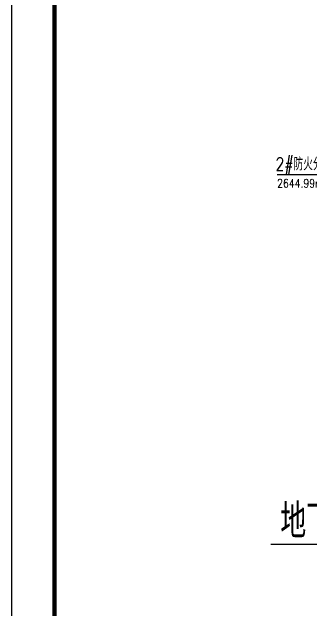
# Model space of a CAD drawing. Extents: x 634182 to 802382, y -1101880 to -864080.
# Drawn here: x 634182 to 648171, y -1065958 to -1037982 of the extents above; entities that cross this region are included whole.
import ezdxf

# ---------------------------------------------------------------- set-up
doc = ezdxf.new("R2010")
doc.units = 0
doc.header["$LTSCALE"] = 1000
doc.header["$MEASUREMENT"] = 0
doc.layers.get('0').update_dxf_attribs({"linetype": 'CONTINUOUS'})
for name, color, linetype in [('PUB_TEXT', 7, 'CONTINUOUS'), ('WALL', 191, 'CONTINUOUS'), ('防火分區线', 2, 'CONTINUOUS')]:
    doc.layers.add(name, color=color, linetype=linetype)
doc.styles.add('DIM_FONT', font='simplex.shx', dxfattribs={"width": 0.8})
doc.styles.add('HZTXT', font='simplex', dxfattribs={"width": 0.8, "bigfont": 'sfont'})
doc.styles.add('STK', font='romand.shx', dxfattribs={"width": 0.8, "bigfont": 'stk.shx'})

msp = doc.modelspace()

# ---------------------------------------------------------------- linework, layer by layer
at = {"ltscale": 1500}
msp.add_lwpolyline([(634181.846, -864080.129), (802381.846, -864080.129), (802381.846, -1101880.129), (634181.846, -1101880.129)], close=True, dxfattribs=at)
at = {"ltscale": 1500, "const_width": 200}
msp.add_lwpolyline([(636181.846, -869080.129), (636181.846, -1099880.129), (800381.846, -1099880.129), (800381.846, -869080.129)], close=True, dxfattribs=at)
at = {"layer": 'WALL'}
msp.add_line((646326.852, -1062919.339), (671275.25, -1062919.339), dxfattribs=at)
at = {"layer": '防火分區线', "ltscale": 1500}
msp.add_lwpolyline([(655534.302, -1042420.153), (650054.833, -1045610.785), (646624.526, -1045610.785)], dxfattribs=at)

# ---------------------------------------------------------------- texts
at = {"layer": 'PUB_TEXT', "style": 'STK', "width": 0.8}
msp.add_text('地下一层防火分区示意图', height=1600, dxfattribs=at).set_placement((646773.29, -1062637.366))
at = {"layer": '防火分區线', "ltscale": 1500, "width": 0.8}
for s, height, style, p in [('2#防火分区', 600, 'HZTXT', (646549.428, -1045405.478)), ('2644.99m', 400, 'DIM_FONT', (646625.06, -1046210.047))]:
    msp.add_text(s, height=height, dxfattribs=dict(at, style=style)).set_placement(p)

doc.saveas('drawing.dxf')
